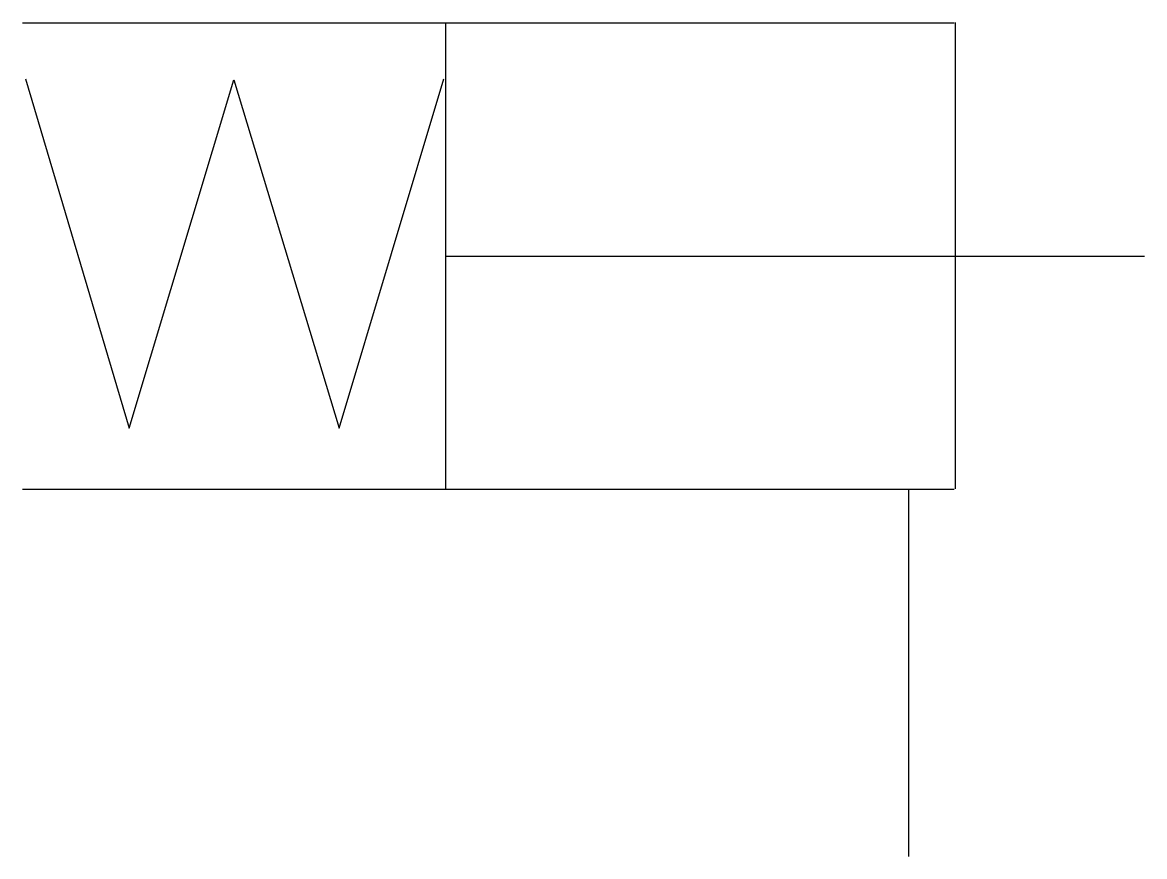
# Model space of a CAD drawing. Extents: x 547 to 571, y 164.2 to 182.1.
import ezdxf

# ---------------------------------------------------------------- set-up
doc = ezdxf.new("R2010")
doc.units = 0
doc.header["$LTSCALE"] = 5
doc.header["$MEASUREMENT"] = 0
doc.layers.add('11', color=1, linetype='CONTINUOUS')

# ---------------------------------------------------------------- blocks, each defined once
blk = doc.blocks.new('5236', base_point=(344.924, 42.985))
at = {"layer": '11'}
for p, q in [((342.018, 47.871), (343.501, 42.874)), ((343.501, 42.874), (345.003, 47.856)), ((345.003, 47.856), (346.506, 42.874)), ((346.506, 42.874), (348.008, 47.871))]:
    blk.add_line(p, q, dxfattribs=at)

msp = doc.modelspace()

# ---------------------------------------------------------------- linework, layer by layer
at = {"layer": '11'}
for p, q in [((566.952, 182.074), (546.952, 182.074)), ((556.037, 182.074), (556.037, 172.079)), ((566.972, 182.09), (566.972, 172.079)), ((556.04, 177.074), (571.04, 177.074)), ((546.952, 172.074), (566.952, 172.074)), ((565.972, 172.079), (565.972, 164.188))]:
    msp.add_line(p, q, dxfattribs=at)

# ---------------------------------------------------------------- block references
at = {"layer": '11', "xscale": 1.5, "yscale": 1.5, "zscale": 1.5}
msp.add_blockref('5236', (551.375, 173.55), dxfattribs=at)

doc.saveas('drawing.dxf')
